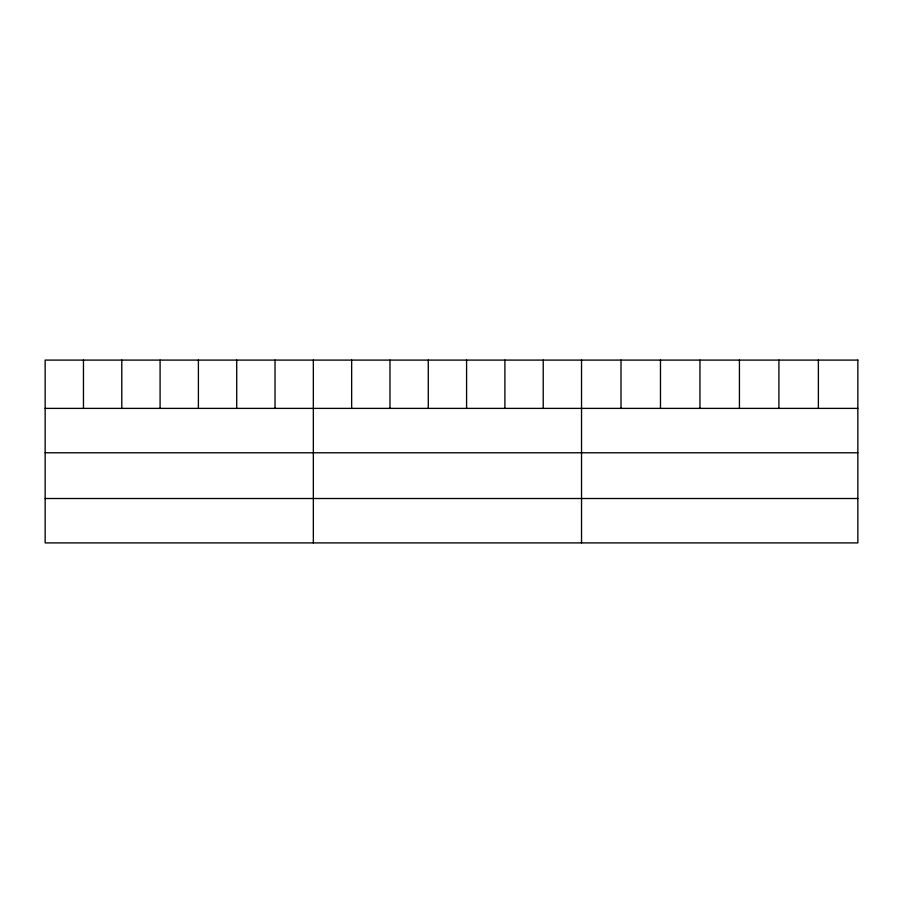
<?xml version="1.0" encoding="UTF-8"?>
<svg xmlns="http://www.w3.org/2000/svg" width="903" height="903" viewBox="0 0 903 903"><rect width="100%" height="100%" fill="white"/><g stroke="black" fill="none" stroke-linecap="round" stroke-linejoin="round"><path stroke-width="1.35" d="M45.15 408.382L857.85 408.382M45.15 452.775L857.85 452.775M45.15 498.512L857.85 498.512M818.378 360.094L818.378 408.382M778.905 360.094L778.905 408.382M739.433 360.094L739.433 408.382M699.949 360.094L699.949 408.382M660.477 360.094L660.477 408.382M621.004 360.094L621.004 408.382M581.532 360.094L581.532 542.906M543.222 360.094L543.222 408.382M504.901 360.094L504.901 408.382M466.591 360.094L466.591 408.382M428.282 360.094L428.282 408.382M389.972 360.094L389.972 408.382M351.651 360.094L351.651 408.382M313.341 360.094L313.341 542.906M275.031 360.094L275.031 408.382M236.71 360.094L236.71 408.382M198.4 360.094L198.4 408.382M160.091 360.094L160.091 408.382M121.781 360.094L121.781 408.382M83.46 360.094L83.46 408.382M857.85 360.094L45.15 360.094L45.15 542.906L857.85 542.906L857.85 360.094"/></g></svg>
